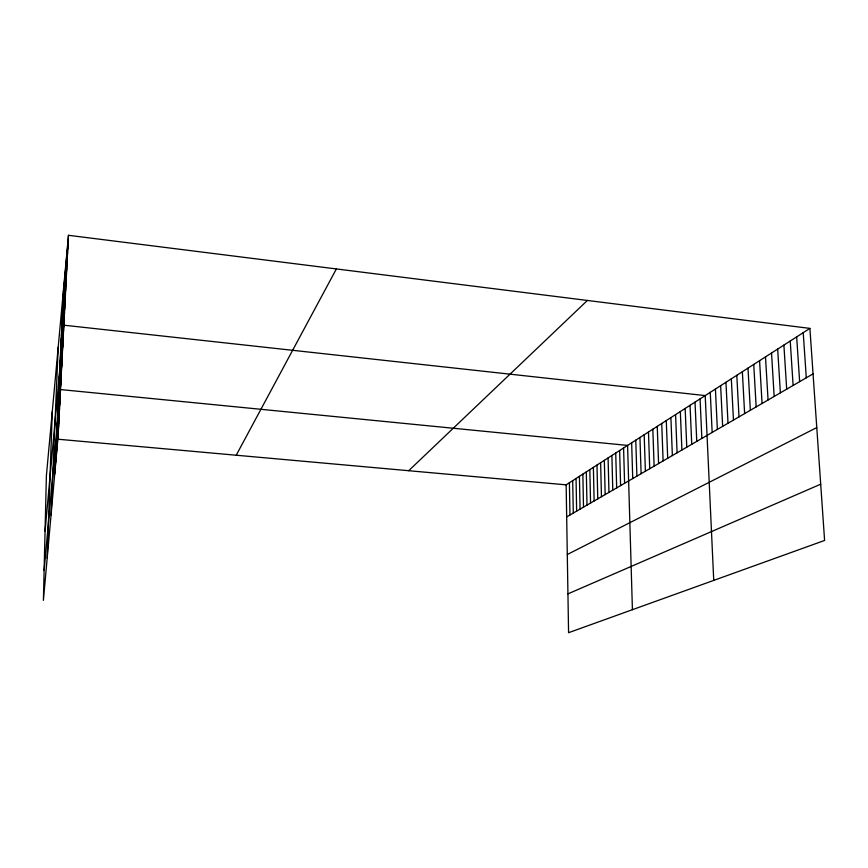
<?xml version="1.0" encoding="UTF-8"?>
<svg xmlns="http://www.w3.org/2000/svg" width="868" height="868" viewBox="0 0 868 868"><rect width="100%" height="100%" fill="white"/><g stroke="black" fill="none" stroke-linecap="round" stroke-linejoin="round"><path stroke-width="1.3" d="M47.219 557.961L52.275 411.562M51.093 515.039L58.189 347.298M54.782 474.08L63.765 286.57M809.898 328.386L68.474 235.304L57.928 439.219L566.153 484.843L809.898 328.386L824.6 540.449L568.573 632.696L566.153 484.843M62.529 312.469L67.02 263.373M62.29 317.352L66.749 268.668M62.062 322.136L66.478 273.854M61.834 326.835L66.218 278.954M61.617 331.446L65.957 283.966M61.4 335.981L65.708 288.881M61.183 340.419L65.458 293.699M60.977 344.791L65.209 298.44M60.771 349.077L64.97 303.095M60.565 353.287L64.731 307.673M60.369 357.421L64.503 312.165M60.174 361.489L64.275 316.581M59.99 365.482L64.048 320.921M45.06 531.183L63.831 325.185L705.207 395.591L713.735 580.399M59.61 373.37L63.603 329.504M59.425 377.265L63.386 333.735M59.241 381.095L63.169 337.902M59.057 384.86L62.963 341.992M58.709 392.206L62.746 346.017M58.536 395.786L62.344 353.873M58.362 399.302L62.149 357.703M58.199 402.763L61.953 361.479M57.874 409.522L61.758 365.178M57.722 412.821L61.378 372.426M57.559 416.065L61.205 375.963M57.407 419.266L61.02 379.435M57.114 425.504L60.847 382.864M44.116 570.417L60.5 389.558L627.586 445.414L632.414 609.694M56.68 434.521L60.326 392.835M56.539 437.429L60 399.237M56.268 443.136L59.838 402.361M56.138 445.924L59.523 408.492M55.877 451.371L59.36 411.486M55.617 456.666L59.057 417.345M55.498 459.259L58.764 423.041M55.248 464.337L58.623 425.83M55.02 469.284L58.34 431.298M58.069 436.615L43.4 600.363L46.395 475.653L68.474 235.304M63.505 291.963L68.171 241.141M63.255 297.236L67.878 246.859M63.006 302.411L67.585 252.469M62.767 307.489L67.303 257.97M236.226 455.223L336.372 268.939M408.687 470.706L587.397 300.458M566.674 516.916L813.056 373.869M567.292 554.522L816.777 427.566M567.932 593.875L820.705 484.192M803.225 332.672L806.285 377.797M796.672 336.882L799.645 381.649M790.227 341.015L793.113 385.446M783.891 345.084L786.69 389.179M777.663 349.088L780.375 392.835M771.533 353.016L774.169 396.448M765.5 356.889L768.061 399.985M759.576 360.697L762.061 403.468M753.739 364.441L756.158 406.897M747.999 368.119L750.343 410.271M742.357 371.743L744.625 413.591M736.802 375.312L739.004 416.857M731.323 378.828L733.46 420.079M725.941 382.278L728.013 423.237M720.635 385.685L722.653 426.351M715.416 389.038L717.369 429.421M710.274 392.336L712.161 432.438M700.075 398.879L701.854 438.427M695.029 402.123L696.754 441.389M690.06 405.313L691.731 444.308M685.156 408.459L686.772 447.183M680.338 411.551L681.901 450.015M675.575 414.611L677.094 452.803M670.899 417.616L672.364 455.548M666.277 420.579L667.698 458.261M661.731 423.497L663.109 460.919M657.25 426.372L658.584 463.555M652.834 429.204L654.114 466.149M648.472 432.004L649.72 468.698M644.186 434.759L645.38 471.216M639.944 437.483L641.105 473.7M635.767 440.163L636.895 476.141M631.654 442.799L632.729 478.561M623.582 447.986L624.591 483.292M619.633 450.525L620.598 485.603M615.727 453.02L616.671 487.892M611.886 455.494L612.786 490.138M608.088 457.935L608.956 492.362M604.334 460.333L605.17 494.565M600.634 462.709L601.448 496.724M596.989 465.053L597.759 498.861M593.386 467.364L594.124 500.977M589.828 469.653L590.544 503.06M586.312 471.899L587.007 505.111M582.851 474.134L583.502 507.14M579.423 476.326L580.052 509.147M576.048 478.496L576.645 511.122M572.706 480.644L573.281 513.075M569.408 482.76L569.961 515.006"/></g></svg>
